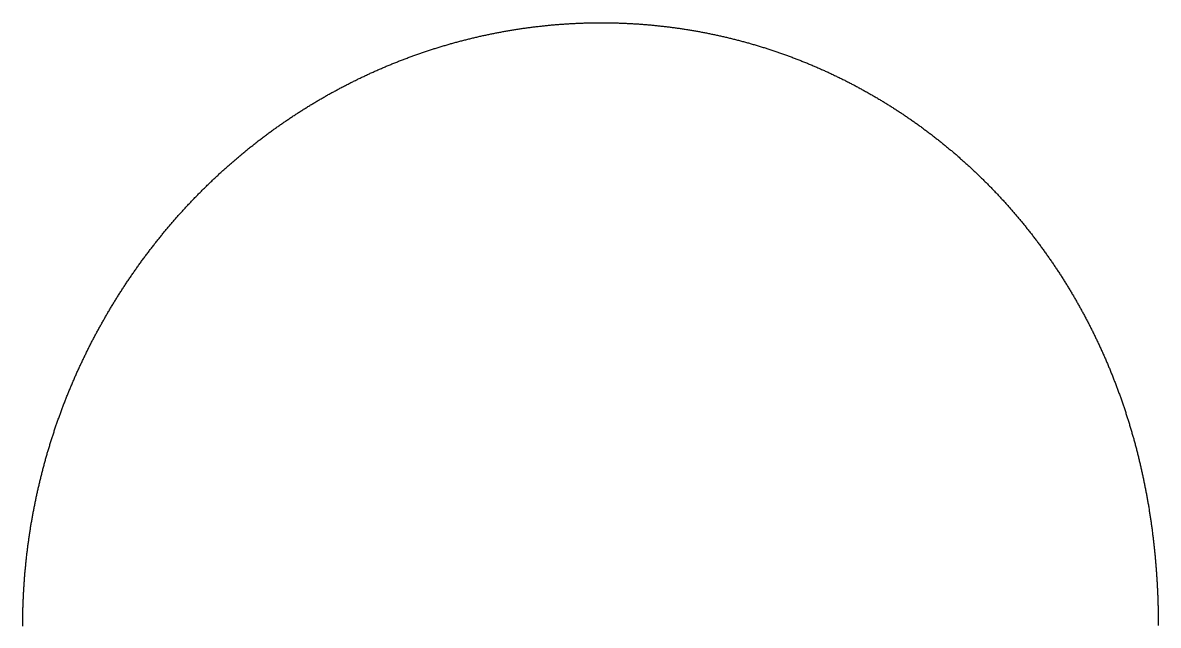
# Model space of a CAD drawing. Header units: metres. Extents: x -295 to 246, y -287 to 288.
# Drawn here: x -295 to 246, y 0 to 288 of the extents above; entities that cross this region are included whole.
import ezdxf

# ---------------------------------------------------------------- set-up
doc = ezdxf.new("R2010")
doc.units = ezdxf.units.M

msp = doc.modelspace()

# ---------------------------------------------------------------- linework, layer by layer
msp.add_lwpolyline([(-295.26, 0.02), (-295.26, 0.51), (-295.26, 1), (-295.26, 1.48), (-295.25, 1.97), (-295.25, 2.46), (-295.24, 2.95), (-295.24, 3.44), (-295.23, 3.93), (-295.23, 4.41), (-295.22, 4.9), (-295.21, 5.39), (-295.2, 5.88), (-295.19, 6.37), (-295.18, 6.85), (-295.17, 7.34), (-295.15, 7.83), (-295.14, 8.32), (-295.13, 8.81), (-295.11, 9.3), (-295.1, 9.78), (-295.08, 10.27), (-295.06, 10.76), (-295.04, 11.25), (-295.03, 11.73), (-295.01, 12.22), (-294.98, 12.71), (-294.96, 13.2), (-294.94, 13.69), (-294.92, 14.17), (-294.89, 14.66), (-294.87, 15.15), (-294.84, 15.64), (-294.82, 16.12), (-294.79, 16.61), (-294.76, 17.1), (-294.73, 17.59), (-294.71, 18.07), (-294.67, 18.56), (-294.64, 19.05), (-294.61, 19.54), (-294.58, 20.02), (-294.55, 20.51), (-294.51, 21), (-294.48, 21.48), (-294.44, 21.97), (-294.4, 22.46), (-294.37, 22.94), (-294.33, 23.43), (-294.29, 23.92), (-294.25, 24.4), (-294.21, 24.89), (-294.17, 25.38), (-294.12, 25.86), (-294.08, 26.35), (-294.04, 26.84), (-293.99, 27.32), (-293.95, 27.81), (-293.9, 28.29), (-293.85, 28.78), (-293.8, 29.27), (-293.76, 29.75), (-293.71, 30.24), (-293.66, 30.72), (-293.6, 31.21), (-293.55, 31.69), (-293.5, 32.18), (-293.45, 32.67), (-293.39, 33.15), (-293.34, 33.64), (-293.28, 34.12), (-293.22, 34.61), (-293.17, 35.09), (-293.11, 35.58), (-293.05, 36.06), (-292.99, 36.54), (-292.93, 37.03), (-292.87, 37.51), (-292.8, 38), (-292.74, 38.48), (-292.68, 38.97), (-292.61, 39.45), (-292.55, 39.93), (-292.48, 40.42), (-292.41, 40.9), (-292.34, 41.38), (-292.28, 41.87), (-292.21, 42.35), (-292.14, 42.83), (-292.06, 43.32), (-291.99, 43.8), (-291.92, 44.28), (-291.85, 44.76), (-291.77, 45.25), (-291.7, 45.73), (-291.62, 46.21), (-291.54, 46.69), (-291.47, 47.18), (-291.39, 47.66), (-291.31, 48.14), (-291.23, 48.62), (-291.15, 49.1), (-291.07, 49.58), (-290.98, 50.07), (-290.9, 50.55), (-290.82, 51.03), (-290.73, 51.51), (-290.65, 51.99), (-290.56, 52.47), (-290.47, 52.95), (-290.38, 53.43), (-290.3, 53.91), (-290.21, 54.39), (-290.12, 54.87), (-290.02, 55.35), (-289.93, 55.83), (-289.84, 56.31), (-289.75, 56.79), (-289.65, 57.27), (-289.56, 57.75), (-289.46, 58.22), (-289.36, 58.7), (-289.27, 59.18), (-289.17, 59.66), (-289.07, 60.14), (-288.97, 60.62), (-288.87, 61.09), (-288.77, 61.57), (-288.67, 62.05), (-288.56, 62.53), (-288.46, 63), (-288.35, 63.48), (-288.25, 63.96), (-288.14, 64.43), (-288.04, 64.91), (-287.93, 65.39), (-287.82, 65.86), (-287.71, 66.34), (-287.6, 66.81), (-287.49, 67.29), (-287.38, 67.76), (-287.26, 68.24), (-287.15, 68.71), (-287.04, 69.19), (-286.92, 69.66), (-286.81, 70.14), (-286.69, 70.61), (-286.57, 71.09), (-286.46, 71.56), (-286.34, 72.03), (-286.22, 72.51), (-286.1, 72.98), (-285.98, 73.45), (-285.85, 73.93), (-285.73, 74.4), (-285.61, 74.87), (-285.48, 75.34), (-285.36, 75.82), (-285.23, 76.29), (-285.11, 76.76), (-284.98, 77.23), (-284.85, 77.7), (-284.72, 78.17), (-284.59, 78.64), (-284.46, 79.11), (-284.33, 79.58), (-284.2, 80.05), (-284.07, 80.52), (-283.93, 80.99), (-283.8, 81.46), (-283.66, 81.93), (-283.53, 82.4), (-283.39, 82.87), (-283.25, 83.34), (-283.12, 83.81), (-282.98, 84.27), (-282.84, 84.74), (-282.7, 85.21), (-282.55, 85.68), (-282.41, 86.14), (-282.27, 86.61), (-282.13, 87.08), (-281.98, 87.54), (-281.84, 88.01), (-281.69, 88.48), (-281.54, 88.94), (-281.4, 89.41), (-281.25, 89.87), (-281.1, 90.34), (-280.95, 90.8), (-280.8, 91.27), (-280.65, 91.73), (-280.5, 92.19), (-280.34, 92.66), (-280.19, 93.12), (-280.04, 93.58), (-279.88, 94.05), (-279.72, 94.51), (-279.57, 94.97), (-279.41, 95.43), (-279.25, 95.9), (-279.09, 96.36), (-278.93, 96.82), (-278.77, 97.28), (-278.61, 97.74), (-278.45, 98.2), (-278.29, 98.66), (-278.12, 99.12), (-277.96, 99.58), (-277.79, 100.04), (-277.63, 100.5), (-277.46, 100.96), (-277.29, 101.42), (-277.13, 101.88), (-276.96, 102.34), (-276.79, 102.79), (-276.62, 103.25), (-276.45, 103.71), (-276.27, 104.17), (-276.1, 104.62), (-275.93, 105.08), (-275.75, 105.53), (-275.58, 105.99), (-275.4, 106.45), (-275.23, 106.9), (-275.05, 107.36), (-274.87, 107.81), (-274.69, 108.27), (-274.51, 108.72), (-274.33, 109.17), (-274.15, 109.63), (-273.97, 110.08), (-273.79, 110.53), (-273.61, 110.99), (-273.42, 111.44), (-273.24, 111.89), (-273.05, 112.34), (-272.87, 112.79), (-272.68, 113.24), (-272.49, 113.69), (-272.3, 114.14), (-272.11, 114.59), (-271.92, 115.04), (-271.73, 115.49), (-271.54, 115.94), (-271.35, 116.39), (-271.16, 116.84), (-270.96, 117.29), (-270.77, 117.74), (-270.57, 118.18), (-270.38, 118.63), (-270.18, 119.08), (-269.98, 119.53), (-269.79, 119.97), (-269.59, 120.42), (-269.39, 120.86), (-269.19, 121.31), (-268.99, 121.75), (-268.79, 122.2), (-268.58, 122.64), (-268.38, 123.09), (-268.18, 123.53), (-267.97, 123.97), (-267.77, 124.42), (-267.56, 124.86), (-267.35, 125.3), (-267.15, 125.74), (-266.94, 126.18), (-266.73, 126.63), (-266.52, 127.07), (-266.31, 127.51), (-266.1, 127.95), (-265.88, 128.39), (-265.67, 128.83), (-265.46, 129.27), (-265.24, 129.7), (-265.03, 130.14), (-264.81, 130.58), (-264.6, 131.02), (-264.38, 131.46), (-264.16, 131.89), (-263.94, 132.33), (-263.72, 132.77), (-263.51, 133.2), (-263.28, 133.64), (-263.06, 134.07), (-262.84, 134.51), (-262.62, 134.94), (-262.4, 135.38), (-262.17, 135.81), (-261.95, 136.24), (-261.72, 136.68), (-261.49, 137.11), (-261.27, 137.54), (-261.04, 137.97), (-260.81, 138.4), (-260.58, 138.84), (-260.35, 139.27), (-260.12, 139.7), (-259.89, 140.13), (-259.66, 140.56), (-259.42, 140.99), (-259.19, 141.41), (-258.96, 141.84), (-258.72, 142.27), (-258.49, 142.7), (-258.25, 143.13), (-258.01, 143.55), (-257.77, 143.98), (-257.54, 144.4), (-257.3, 144.83), (-257.06, 145.26), (-256.82, 145.68), (-256.58, 146.1), (-256.33, 146.53), (-256.09, 146.95), (-255.85, 147.38), (-255.6, 147.8), (-255.36, 148.22), (-255.11, 148.64), (-254.87, 149.06), (-254.62, 149.49), (-254.37, 149.91), (-254.12, 150.33), (-253.88, 150.75), (-253.63, 151.17), (-253.38, 151.59), (-253.12, 152), (-252.87, 152.42), (-252.62, 152.84), (-252.37, 153.26), (-252.11, 153.68), (-251.86, 154.09), (-251.6, 154.51), (-251.35, 154.92), (-251.09, 155.34), (-250.83, 155.76), (-250.58, 156.17), (-250.32, 156.58), (-250.06, 157), (-249.8, 157.41), (-249.54, 157.82), (-249.28, 158.24), (-249.02, 158.65), (-248.75, 159.06), (-248.49, 159.47), (-248.22, 159.88), (-247.96, 160.29), (-247.69, 160.7), (-247.43, 161.11), (-247.16, 161.52), (-246.89, 161.93), (-246.63, 162.34), (-246.36, 162.74), (-246.09, 163.15), (-245.82, 163.56), (-245.55, 163.96), (-245.28, 164.37), (-245, 164.78), (-244.73, 165.18), (-244.46, 165.58), (-244.18, 165.99), (-243.91, 166.39), (-243.63, 166.8), (-243.36, 167.2), (-243.08, 167.6), (-242.8, 168), (-242.52, 168.4), (-242.25, 168.8), (-241.97, 169.2), (-241.69, 169.6), (-241.41, 170), (-241.12, 170.4), (-240.84, 170.8), (-240.56, 171.2), (-240.28, 171.6), (-239.99, 171.99), (-239.71, 172.39), (-239.42, 172.79), (-239.14, 173.18), (-238.85, 173.58), (-238.56, 173.97), (-238.27, 174.37), (-237.98, 174.76), (-237.7, 175.15), (-237.41, 175.55), (-237.11, 175.94), (-236.82, 176.33), (-236.53, 176.72), (-236.24, 177.11), (-235.95, 177.5), (-235.65, 177.89), (-235.36, 178.28), (-235.06, 178.67), (-234.77, 179.06), (-234.47, 179.45), (-234.17, 179.83), (-233.87, 180.22), (-233.58, 180.61), (-233.28, 180.99), (-232.98, 181.38), (-232.68, 181.76), (-232.38, 182.15), (-232.07, 182.53), (-231.77, 182.92), (-231.47, 183.3), (-231.17, 183.68), (-230.86, 184.06), (-230.56, 184.44), (-230.25, 184.82), (-229.94, 185.2), (-229.64, 185.58), (-229.33, 185.96), (-229.02, 186.34), (-228.71, 186.72), (-228.4, 187.1), (-228.09, 187.47), (-227.78, 187.85), (-227.47, 188.23), (-227.16, 188.6), (-226.84, 188.98), (-226.53, 189.35), (-226.22, 189.73), (-225.9, 190.1), (-225.59, 190.47), (-225.27, 190.84), (-224.95, 191.21), (-224.64, 191.59), (-224.32, 191.96), (-224, 192.33), (-223.68, 192.7), (-223.36, 193.06), (-223.04, 193.43), (-222.72, 193.8), (-222.4, 194.17), (-222.08, 194.54), (-221.75, 194.9), (-221.43, 195.27), (-221.1, 195.63), (-220.78, 196), (-220.45, 196.36), (-220.13, 196.72), (-219.8, 197.09), (-219.47, 197.45), (-219.15, 197.81), (-218.82, 198.17), (-218.49, 198.53), (-218.16, 198.89), (-217.83, 199.25), (-217.5, 199.61), (-217.16, 199.97), (-216.83, 200.33), (-216.5, 200.68), (-216.17, 201.04), (-215.83, 201.4), (-215.5, 201.75), (-215.16, 202.11), (-214.83, 202.46), (-214.49, 202.81), (-214.15, 203.17), (-213.81, 203.52), (-213.47, 203.87), (-213.14, 204.22), (-212.8, 204.57), (-212.46, 204.92), (-212.11, 205.27), (-211.77, 205.62), (-211.43, 205.97), (-211.09, 206.32), (-210.74, 206.66), (-210.4, 207.01), (-210.06, 207.36), (-209.71, 207.7), (-209.37, 208.05), (-209.02, 208.39), (-208.67, 208.73), (-208.32, 209.08), (-207.98, 209.42), (-207.63, 209.76), (-207.28, 210.1), (-206.93, 210.44), (-206.58, 210.78), (-206.23, 211.12), (-205.88, 211.46), (-205.52, 211.8), (-205.17, 212.14), (-204.82, 212.47), (-204.46, 212.81), (-204.11, 213.15), (-203.75, 213.48), (-203.4, 213.81), (-203.04, 214.15), (-202.68, 214.48), (-202.33, 214.81), (-201.97, 215.15), (-201.61, 215.48), (-201.25, 215.81), (-200.89, 216.14), (-200.53, 216.47), (-200.17, 216.8), (-199.81, 217.12), (-199.45, 217.45), (-199.08, 217.78), (-198.72, 218.1), (-198.36, 218.43), (-197.99, 218.75), (-197.63, 219.08), (-197.26, 219.4), (-196.9, 219.73), (-196.53, 220.05), (-196.16, 220.37), (-195.79, 220.69), (-195.43, 221.01), (-195.06, 221.33), (-194.69, 221.65), (-194.32, 221.97), (-193.95, 222.29), (-193.58, 222.6), (-193.2, 222.92), (-192.83, 223.24), (-192.46, 223.55), (-192.09, 223.87), (-191.71, 224.18), (-191.34, 224.49), (-190.96, 224.81), (-190.59, 225.12), (-190.21, 225.43), (-189.83, 225.74), (-189.46, 226.05), (-189.08, 226.36), (-188.7, 226.67), (-188.32, 226.98), (-187.94, 227.28), (-187.56, 227.59), (-187.18, 227.9), (-186.8, 228.2), (-186.42, 228.51), (-186.04, 228.81), (-185.65, 229.11), (-185.27, 229.42), (-184.89, 229.72), (-184.5, 230.02), (-184.12, 230.32), (-183.73, 230.62), (-183.35, 230.92), (-182.96, 231.22), (-182.57, 231.52), (-182.19, 231.81), (-181.8, 232.11), (-181.41, 232.41), (-181.02, 232.7), (-180.63, 233), (-180.24, 233.29), (-179.85, 233.58), (-179.46, 233.88), (-179.07, 234.17), (-178.68, 234.46), (-178.29, 234.75), (-177.89, 235.04), (-177.5, 235.33), (-177.11, 235.62), (-176.71, 235.9), (-176.32, 236.19), (-175.92, 236.48), (-175.52, 236.76), (-175.13, 237.05), (-174.73, 237.33), (-174.33, 237.61), (-173.93, 237.9), (-173.54, 238.18), (-173.14, 238.46), (-172.74, 238.74), (-172.34, 239.02), (-171.94, 239.3), (-171.54, 239.58), (-171.13, 239.86), (-170.73, 240.13), (-170.33, 240.41), (-169.93, 240.68), (-169.52, 240.96), (-169.12, 241.23), (-168.71, 241.51), (-168.31, 241.78), (-167.9, 242.05), (-167.5, 242.32), (-167.09, 242.59), (-166.68, 242.86), (-166.28, 243.13), (-165.87, 243.4), (-165.46, 243.67), (-165.05, 243.93), (-164.64, 244.2), (-164.23, 244.46), (-163.82, 244.73), (-163.41, 244.99), (-163, 245.26), (-162.59, 245.52), (-162.18, 245.78), (-161.76, 246.04), (-161.35, 246.3), (-160.94, 246.56), (-160.52, 246.82), (-160.11, 247.08), (-159.69, 247.34), (-159.28, 247.59), (-158.86, 247.85), (-158.45, 248.1), (-158.03, 248.36), (-157.61, 248.61), (-157.19, 248.86), (-156.78, 249.12), (-156.36, 249.37), (-155.94, 249.62), (-155.52, 249.87), (-155.1, 250.12), (-154.68, 250.37), (-154.26, 250.61), (-153.84, 250.86), (-153.41, 251.11), (-152.99, 251.35), (-152.57, 251.6), (-152.15, 251.84), (-151.72, 252.08), (-151.3, 252.32), (-150.87, 252.57), (-150.45, 252.81), (-150.02, 253.05), (-149.6, 253.29), (-149.17, 253.52), (-148.75, 253.76), (-148.32, 254), (-147.89, 254.23), (-147.46, 254.47), (-147.04, 254.7), (-146.61, 254.94), (-146.18, 255.17), (-145.75, 255.4), (-145.32, 255.64), (-144.89, 255.87), (-144.46, 256.1), (-144.03, 256.33), (-143.6, 256.55), (-143.16, 256.78), (-142.73, 257.01), (-142.3, 257.23), (-141.87, 257.46), (-141.43, 257.68), (-141, 257.91), (-140.56, 258.13), (-140.13, 258.35), (-139.69, 258.58), (-139.26, 258.8), (-138.82, 259.02), (-138.39, 259.23), (-137.95, 259.45), (-137.51, 259.67), (-137.07, 259.89), (-136.64, 260.1), (-136.2, 260.32), (-135.76, 260.53), (-135.32, 260.75), (-134.88, 260.96), (-134.44, 261.17), (-134, 261.38), (-133.56, 261.59), (-133.12, 261.8), (-132.68, 262.01), (-132.24, 262.22), (-131.79, 262.43), (-131.35, 262.63), (-130.91, 262.84), (-130.47, 263.04), (-130.02, 263.25), (-129.58, 263.45), (-129.13, 263.65), (-128.69, 263.85), (-128.24, 264.05), (-127.8, 264.25), (-127.35, 264.45), (-126.91, 264.65), (-126.46, 264.85), (-126.01, 265.05), (-125.57, 265.24), (-125.12, 265.44), (-124.67, 265.63), (-124.22, 265.82), (-123.77, 266.02), (-123.32, 266.21), (-122.88, 266.4), (-122.43, 266.59), (-121.98, 266.78), (-121.53, 266.97), (-121.07, 267.16), (-120.62, 267.34), (-120.17, 267.53), (-119.72, 267.71), (-119.27, 267.9), (-118.82, 268.08), (-118.36, 268.27), (-117.91, 268.45), (-117.46, 268.63), (-117, 268.81), (-116.55, 268.99), (-116.1, 269.17), (-115.64, 269.34), (-115.19, 269.52), (-114.73, 269.7), (-114.27, 269.87), (-113.82, 270.05), (-113.36, 270.22), (-112.91, 270.4), (-112.45, 270.57), (-111.99, 270.74), (-111.53, 270.91), (-111.08, 271.08), (-110.62, 271.25), (-110.16, 271.42), (-109.7, 271.58), (-109.24, 271.75), (-108.78, 271.91), (-108.32, 272.08), (-107.86, 272.24), (-107.4, 272.41), (-106.94, 272.57), (-106.48, 272.73), (-106.02, 272.89), (-105.56, 273.05), (-105.1, 273.21), (-104.64, 273.37), (-104.17, 273.52), (-103.71, 273.68), (-103.25, 273.83), (-102.78, 273.99), (-102.32, 274.14), (-101.86, 274.3), (-101.39, 274.45), (-100.93, 274.6), (-100.46, 274.75), (-100, 274.9), (-99.53, 275.05), (-99.07, 275.2), (-98.6, 275.34), (-98.14, 275.49), (-97.67, 275.63), (-97.21, 275.78), (-96.74, 275.92), (-96.27, 276.06), (-95.8, 276.21), (-95.34, 276.35), (-94.87, 276.49), (-94.4, 276.63), (-93.93, 276.76), (-93.46, 276.9), (-93, 277.04), (-92.53, 277.17), (-92.06, 277.31), (-91.59, 277.44), (-91.12, 277.58), (-90.65, 277.71), (-90.18, 277.84), (-89.71, 277.97), (-89.24, 278.1), (-88.77, 278.23), (-88.3, 278.36), (-87.82, 278.49), (-87.35, 278.61), (-86.88, 278.74), (-86.41, 278.86), (-85.94, 278.99), (-85.46, 279.11), (-84.99, 279.23), (-84.52, 279.35), (-84.04, 279.47), (-83.57, 279.59), (-83.1, 279.71), (-82.62, 279.83), (-82.15, 279.95), (-81.68, 280.06), (-81.2, 280.18), (-80.73, 280.29), (-80.25, 280.4), (-79.78, 280.52), (-79.3, 280.63), (-78.83, 280.74), (-78.35, 280.85), (-77.87, 280.96), (-77.4, 281.07), (-76.92, 281.17), (-76.45, 281.28), (-75.97, 281.39), (-75.49, 281.49), (-75.01, 281.59), (-74.54, 281.7), (-74.06, 281.8), (-73.58, 281.9), (-73.1, 282), (-72.63, 282.1), (-72.15, 282.2), (-71.67, 282.29), (-71.19, 282.39), (-70.71, 282.49), (-70.23, 282.58), (-69.75, 282.68), (-69.27, 282.77), (-68.8, 282.86), (-68.32, 282.95), (-67.84, 283.04), (-67.36, 283.13), (-66.88, 283.22), (-66.4, 283.31), (-65.92, 283.4), (-65.43, 283.48), (-64.95, 283.57), (-64.47, 283.65), (-63.99, 283.74), (-63.51, 283.82), (-63.03, 283.9), (-62.55, 283.98), (-62.07, 284.06), (-61.58, 284.14), (-61.1, 284.22), (-60.62, 284.29), (-60.14, 284.37), (-59.66, 284.45), (-59.17, 284.52), (-58.69, 284.59), (-58.21, 284.67), (-57.72, 284.74), (-57.24, 284.81), (-56.76, 284.88), (-56.28, 284.95), (-55.79, 285.02), (-55.31, 285.08), (-54.82, 285.15), (-54.34, 285.22), (-53.86, 285.28), (-53.37, 285.34), (-52.89, 285.41), (-52.4, 285.47), (-51.92, 285.53), (-51.44, 285.59), (-50.95, 285.65), (-50.47, 285.71), (-49.98, 285.77), (-49.5, 285.82), (-49.01, 285.88), (-48.53, 285.93), (-48.04, 285.99), (-47.56, 286.04), (-47.07, 286.09), (-46.58, 286.14), (-46.1, 286.19), (-45.61, 286.24), (-45.13, 286.29), (-44.64, 286.34), (-44.15, 286.38), (-43.67, 286.43), (-43.18, 286.47), (-42.7, 286.52), (-42.21, 286.56), (-41.72, 286.6), (-41.24, 286.64), (-40.75, 286.68), (-40.26, 286.72), (-39.78, 286.76), (-39.29, 286.8), (-38.8, 286.84), (-38.32, 286.87), (-37.83, 286.91), (-37.34, 286.94), (-36.86, 286.97), (-36.37, 287.01), (-35.88, 287.04), (-35.39, 287.07), (-34.91, 287.1), (-34.42, 287.13), (-33.93, 287.15), (-33.44, 287.18), (-32.96, 287.21), (-32.47, 287.23), (-31.98, 287.25), (-31.49, 287.28), (-31.01, 287.3), (-30.52, 287.32), (-30.03, 287.34), (-29.54, 287.36), (-29.05, 287.38), (-28.57, 287.4), (-28.08, 287.41), (-27.59, 287.43), (-27.1, 287.44), (-26.61, 287.46), (-26.13, 287.47), (-25.64, 287.48), (-25.15, 287.49), (-24.66, 287.5), (-24.17, 287.51), (-23.69, 287.52), (-23.2, 287.53), (-22.71, 287.53), (-22.22, 287.54), (-21.73, 287.54), (-21.24, 287.55), (-20.76, 287.55), (-20.27, 287.55), (-19.78, 287.55), (-19.29, 287.55), (-18.8, 287.55), (-18.32, 287.55), (-17.83, 287.55), (-17.34, 287.54), (-16.85, 287.54), (-16.36, 287.54), (-15.87, 287.53), (-15.39, 287.52), (-14.9, 287.51), (-14.41, 287.5), (-13.92, 287.49), (-13.43, 287.48), (-12.95, 287.47), (-12.46, 287.46), (-11.97, 287.45), (-11.48, 287.43), (-10.99, 287.42), (-10.5, 287.4), (-10.02, 287.38), (-9.53, 287.36), (-9.04, 287.35), (-8.55, 287.33), (-8.07, 287.3), (-7.58, 287.28), (-7.09, 287.26), (-6.6, 287.24), (-6.11, 287.21), (-5.63, 287.19), (-5.14, 287.16), (-4.65, 287.13), (-4.16, 287.1), (-3.68, 287.07), (-3.19, 287.04), (-2.7, 287.01), (-2.22, 286.98), (-1.73, 286.95), (-1.24, 286.91), (-0.75, 286.88), (-0.27, 286.84), (0.22, 286.81), (0.71, 286.77), (1.19, 286.73), (1.68, 286.69), (2.17, 286.65), (2.65, 286.61), (3.14, 286.57), (3.63, 286.53), (4.11, 286.48), (4.6, 286.44), (5.08, 286.39), (5.57, 286.34), (6.06, 286.3), (6.54, 286.25), (7.03, 286.2), (7.51, 286.15), (8, 286.1), (8.48, 286.05), (8.97, 285.99), (9.45, 285.94), (9.94, 285.88), (10.42, 285.83), (10.91, 285.77), (11.39, 285.71), (11.88, 285.66), (12.36, 285.6), (12.85, 285.54), (13.33, 285.47), (13.82, 285.41), (14.3, 285.35), (14.79, 285.29), (15.27, 285.22), (15.75, 285.16), (16.24, 285.09), (16.72, 285.02), (17.2, 284.95), (17.69, 284.88), (18.17, 284.81), (18.65, 284.74), (19.14, 284.67), (19.62, 284.6), (20.1, 284.52), (20.58, 284.45), (21.07, 284.37), (21.55, 284.29), (22.03, 284.22), (22.51, 284.14), (22.99, 284.06), (23.48, 283.98), (23.96, 283.9), (24.44, 283.81), (24.92, 283.73), (25.4, 283.65), (25.88, 283.56), (26.36, 283.48), (26.84, 283.39), (27.32, 283.3), (27.8, 283.21), (28.28, 283.12), (28.76, 283.03), (29.24, 282.94), (29.72, 282.85), (30.2, 282.76), (30.68, 282.66), (31.16, 282.57), (31.64, 282.47), (32.12, 282.38), (32.59, 282.28), (33.07, 282.18), (33.55, 282.08), (34.03, 281.98), (34.51, 281.88), (34.98, 281.78), (35.46, 281.67), (35.94, 281.57), (36.41, 281.47), (36.89, 281.36), (37.37, 281.25), (37.84, 281.15), (38.32, 281.04), (38.8, 280.93), (39.27, 280.82), (39.75, 280.71), (40.22, 280.6), (40.7, 280.48), (41.17, 280.37), (41.65, 280.25), (42.12, 280.14), (42.6, 280.02), (43.07, 279.91), (43.54, 279.79), (44.02, 279.67), (44.49, 279.55), (44.96, 279.43), (45.44, 279.31), (45.91, 279.18), (46.38, 279.06), (46.85, 278.93), (47.32, 278.81), (47.8, 278.68), (48.27, 278.56), (48.74, 278.43), (49.21, 278.3), (49.68, 278.17), (50.15, 278.04), (50.62, 277.91), (51.09, 277.77), (51.56, 277.64), (52.03, 277.51), (52.5, 277.37), (52.97, 277.23), (53.44, 277.1), (53.9, 276.96), (54.37, 276.82), (54.84, 276.68), (55.31, 276.54), (55.78, 276.4), (56.24, 276.26), (56.71, 276.11), (57.18, 275.97), (57.64, 275.82), (58.11, 275.68), (58.57, 275.53), (59.04, 275.38), (59.5, 275.23), (59.97, 275.09), (60.43, 274.94), (60.9, 274.78), (61.36, 274.63), (61.83, 274.48), (62.29, 274.33), (62.75, 274.17), (63.21, 274.02), (63.68, 273.86), (64.14, 273.7), (64.6, 273.54), (65.06, 273.38), (65.52, 273.22), (65.99, 273.06), (66.45, 272.9), (66.91, 272.74), (67.37, 272.58), (67.83, 272.41), (68.29, 272.25), (68.75, 272.08), (69.2, 271.91), (69.66, 271.75), (70.12, 271.58), (70.58, 271.41), (71.04, 271.24), (71.49, 271.07), (71.95, 270.9), (72.41, 270.72), (72.86, 270.55), (73.32, 270.37), (73.77, 270.2), (74.23, 270.02), (74.69, 269.84), (75.14, 269.67), (75.59, 269.49), (76.05, 269.31), (76.5, 269.13), (76.95, 268.95), (77.41, 268.76), (77.86, 268.58), (78.31, 268.4), (78.76, 268.21), (79.22, 268.03), (79.67, 267.84), (80.12, 267.65), (80.57, 267.46), (81.02, 267.27), (81.47, 267.08), (81.92, 266.89), (82.37, 266.7), (82.81, 266.51), (83.26, 266.31), (83.71, 266.12), (84.16, 265.92), (84.61, 265.73), (85.05, 265.53), (85.5, 265.33), (85.94, 265.14), (86.39, 264.94), (86.84, 264.74), (87.28, 264.53), (87.72, 264.33), (88.17, 264.13), (88.61, 263.93), (89.06, 263.72), (89.5, 263.52), (89.94, 263.31), (90.38, 263.1), (90.83, 262.9), (91.27, 262.69), (91.71, 262.48), (92.15, 262.27), (92.59, 262.06), (93.03, 261.84), (93.47, 261.63), (93.91, 261.42), (94.35, 261.2), (94.78, 260.99), (95.22, 260.77), (95.66, 260.55), (96.1, 260.34), (96.53, 260.12), (96.97, 259.9), (97.4, 259.68), (97.84, 259.46), (98.28, 259.24), (98.71, 259.01), (99.14, 258.79), (99.58, 258.57), (100.01, 258.34), (100.44, 258.11), (100.88, 257.89), (101.31, 257.66), (101.74, 257.43), (102.17, 257.2), (102.6, 256.97), (103.03, 256.74), (103.46, 256.51), (103.89, 256.28), (104.32, 256.04), (104.75, 255.81), (105.18, 255.57), (105.6, 255.34), (106.03, 255.1), (106.46, 254.86), (106.88, 254.63), (107.31, 254.39), (107.73, 254.15), (108.16, 253.91), (108.58, 253.67), (109.01, 253.42), (109.43, 253.18), (109.85, 252.94), (110.28, 252.69), (110.7, 252.45), (111.12, 252.2), (111.54, 251.95), (111.96, 251.71), (112.38, 251.46), (112.8, 251.21), (113.22, 250.96), (113.64, 250.71), (114.06, 250.46), (114.48, 250.2), (114.89, 249.95), (115.31, 249.7), (115.73, 249.44), (116.14, 249.18), (116.56, 248.93), (116.97, 248.67), (117.39, 248.41), (117.8, 248.15), (118.22, 247.89), (118.63, 247.63), (119.04, 247.37), (119.45, 247.11), (119.86, 246.85), (120.28, 246.58), (120.69, 246.32), (121.1, 246.06), (121.51, 245.79), (121.91, 245.52), (122.32, 245.26), (122.73, 244.99), (123.14, 244.72), (123.55, 244.45), (123.95, 244.18), (124.36, 243.91), (124.76, 243.64), (125.17, 243.36), (125.57, 243.09), (125.98, 242.82), (126.38, 242.54), (126.78, 242.27), (127.19, 241.99), (127.59, 241.71), (127.99, 241.43), (128.39, 241.16), (128.79, 240.88), (129.19, 240.6), (129.59, 240.31), (129.99, 240.03), (130.39, 239.75), (130.79, 239.47), (131.18, 239.18), (131.58, 238.9), (131.97, 238.61), (132.37, 238.33), (132.77, 238.04), (133.16, 237.75), (133.55, 237.46), (133.95, 237.17), (134.34, 236.88), (134.73, 236.59), (135.12, 236.3), (135.52, 236.01), (135.91, 235.72), (136.3, 235.42), (136.69, 235.13), (137.08, 234.84), (137.46, 234.54), (137.85, 234.24), (138.24, 233.95), (138.63, 233.65), (139.01, 233.35), (139.4, 233.05), (139.78, 232.75), (140.17, 232.45), (140.55, 232.15), (140.94, 231.85), (141.32, 231.54), (141.7, 231.24), (142.08, 230.93), (142.46, 230.63), (142.84, 230.32), (143.22, 230.02), (143.6, 229.71), (143.98, 229.4), (144.36, 229.09), (144.74, 228.78), (145.12, 228.47), (145.49, 228.16), (145.87, 227.85), (146.24, 227.54), (146.62, 227.23), (146.99, 226.91), (147.37, 226.6), (147.74, 226.28), (148.11, 225.97), (148.48, 225.65), (148.85, 225.33), (149.23, 225.02), (149.6, 224.7), (149.96, 224.38), (150.33, 224.06), (150.7, 223.74), (151.07, 223.42), (151.44, 223.1), (151.8, 222.77), (152.17, 222.45), (152.53, 222.13), (152.9, 221.8), (153.26, 221.48), (153.63, 221.15), (153.99, 220.82), (154.35, 220.5), (154.71, 220.17), (155.07, 219.84), (155.44, 219.51), (155.79, 219.18), (156.15, 218.85), (156.51, 218.52), (156.87, 218.19), (157.23, 217.85), (157.58, 217.52), (157.94, 217.19), (158.3, 216.85), (158.65, 216.52), (159.01, 216.18), (159.36, 215.84), (159.71, 215.51), (160.06, 215.17), (160.42, 214.83), (160.77, 214.49), (161.12, 214.15), (161.47, 213.81), (161.82, 213.47), (162.17, 213.13), (162.51, 212.78), (162.86, 212.44), (163.21, 212.1), (163.55, 211.75), (163.9, 211.41), (164.24, 211.06), (164.59, 210.72), (164.93, 210.37), (165.27, 210.02), (165.62, 209.67), (165.96, 209.32), (166.3, 208.97), (166.64, 208.62), (166.98, 208.27), (167.32, 207.92), (167.66, 207.57), (167.99, 207.22), (168.33, 206.86), (168.67, 206.51), (169, 206.16), (169.34, 205.8), (169.67, 205.45), (170.01, 205.09), (170.34, 204.73), (170.67, 204.37), (171, 204.02), (171.33, 203.66), (171.67, 203.3), (172, 202.94), (172.32, 202.58), (172.65, 202.22), (172.98, 201.85), (173.31, 201.49), (173.63, 201.13), (173.96, 200.77), (174.29, 200.4), (174.61, 200.04), (174.93, 199.67), (175.26, 199.3), (175.58, 198.94), (175.9, 198.57), (176.22, 198.2), (176.54, 197.83), (176.86, 197.47), (177.18, 197.1), (177.5, 196.73), (177.82, 196.36), (178.13, 195.98), (178.45, 195.61), (178.77, 195.24), (179.08, 194.87), (179.4, 194.49), (179.71, 194.12), (180.02, 193.74), (180.33, 193.37), (180.65, 192.99), (180.96, 192.62), (181.27, 192.24), (181.58, 191.86), (181.89, 191.48), (182.19, 191.1), (182.5, 190.73), (182.81, 190.35), (183.11, 189.96), (183.42, 189.58), (183.72, 189.2), (184.03, 188.82), (184.33, 188.44), (184.63, 188.05), (184.93, 187.67), (185.24, 187.29), (185.54, 186.9), (185.84, 186.52), (186.14, 186.13), (186.43, 185.74), (186.73, 185.36), (187.03, 184.97), (187.32, 184.58), (187.62, 184.19), (187.91, 183.8), (188.21, 183.41), (188.5, 183.02), (188.79, 182.63), (189.09, 182.24), (189.38, 181.85), (189.67, 181.46), (189.96, 181.06), (190.25, 180.67), (190.54, 180.28), (190.82, 179.88), (191.11, 179.49), (191.4, 179.09), (191.68, 178.7), (191.97, 178.3), (192.25, 177.9), (192.53, 177.5), (192.82, 177.11), (193.1, 176.71), (193.38, 176.31), (193.66, 175.91), (193.94, 175.51), (194.22, 175.11), (194.5, 174.71), (194.78, 174.31), (195.05, 173.9), (195.33, 173.5), (195.6, 173.1), (195.88, 172.69), (196.15, 172.29), (196.43, 171.89), (196.7, 171.48), (196.97, 171.07), (197.24, 170.67), (197.51, 170.26), (197.78, 169.85), (198.05, 169.45), (198.32, 169.04), (198.59, 168.63), (198.85, 168.22), (199.12, 167.81), (199.38, 167.4), (199.65, 166.99), (199.91, 166.58), (200.18, 166.17), (200.44, 165.76), (200.7, 165.35), (200.96, 164.93), (201.22, 164.52), (201.48, 164.11), (201.74, 163.69), (202, 163.28), (202.25, 162.86), (202.51, 162.45), (202.77, 162.03), (203.02, 161.61), (203.27, 161.2), (203.53, 160.78), (203.78, 160.36), (204.03, 159.94), (204.28, 159.53), (204.53, 159.11), (204.78, 158.69), (205.03, 158.27), (205.28, 157.85), (205.53, 157.43), (205.77, 157), (206.02, 156.58), (206.27, 156.16), (206.51, 155.74), (206.75, 155.31), (207, 154.89), (207.24, 154.47), (207.48, 154.04), (207.72, 153.62), (207.96, 153.19), (208.2, 152.77), (208.44, 152.34), (208.68, 151.91), (208.91, 151.49), (209.15, 151.06), (209.39, 150.63), (209.62, 150.2), (209.85, 149.78), (210.09, 149.35), (210.32, 148.92), (210.55, 148.49), (210.78, 148.06), (211.01, 147.63), (211.24, 147.2), (211.47, 146.76), (211.7, 146.33), (211.93, 145.9), (212.15, 145.47), (212.38, 145.03), (212.6, 144.6), (212.83, 144.17), (213.05, 143.73), (213.27, 143.3), (213.49, 142.86), (213.71, 142.43), (213.94, 141.99), (214.15, 141.56), (214.37, 141.12), (214.59, 140.68), (214.81, 140.25), (215.03, 139.81), (215.24, 139.37), (215.46, 138.93), (215.67, 138.49), (215.88, 138.05), (216.1, 137.61), (216.31, 137.17), (216.52, 136.73), (216.73, 136.29), (216.94, 135.85), (217.15, 135.41), (217.36, 134.97), (217.56, 134.53), (217.77, 134.09), (217.98, 133.64), (218.18, 133.2), (218.38, 132.76), (218.59, 132.31), (218.79, 131.87), (218.99, 131.42), (219.19, 130.98), (219.39, 130.53), (219.59, 130.09), (219.79, 129.64), (219.99, 129.2), (220.19, 128.75), (220.38, 128.3), (220.58, 127.85), (220.78, 127.41), (220.97, 126.96), (221.16, 126.51), (221.36, 126.06), (221.55, 125.61), (221.74, 125.16), (221.93, 124.71), (222.12, 124.26), (222.31, 123.81), (222.5, 123.36), (222.68, 122.91), (222.87, 122.46), (223.06, 122.01), (223.24, 121.56), (223.42, 121.11), (223.61, 120.65), (223.79, 120.2), (223.97, 119.75), (224.15, 119.29), (224.33, 118.84), (224.51, 118.39), (224.69, 117.93), (224.87, 117.48), (225.05, 117.02), (225.22, 116.57), (225.4, 116.11), (225.57, 115.66), (225.75, 115.2), (225.92, 114.74), (226.1, 114.29), (226.27, 113.83), (226.44, 113.37), (226.61, 112.92), (226.78, 112.46), (226.95, 112), (227.11, 111.54), (227.28, 111.08), (227.45, 110.62), (227.61, 110.16), (227.78, 109.7), (227.94, 109.24), (228.11, 108.78), (228.27, 108.32), (228.43, 107.86), (228.59, 107.4), (228.75, 106.94), (228.91, 106.48), (229.07, 106.02), (229.23, 105.56), (229.39, 105.09), (229.54, 104.63), (229.7, 104.17), (229.85, 103.71), (230.01, 103.24), (230.16, 102.78), (230.31, 102.32), (230.47, 101.85), (230.62, 101.39), (230.77, 100.92), (230.92, 100.46), (231.06, 99.99), (231.21, 99.53), (231.36, 99.06), (231.51, 98.6), (231.65, 98.13), (231.8, 97.66), (231.94, 97.2), (232.08, 96.73), (232.23, 96.26), (232.37, 95.8), (232.51, 95.33), (232.65, 94.86), (232.79, 94.39), (232.93, 93.93), (233.07, 93.46), (233.2, 92.99), (233.34, 92.52), (233.48, 92.05), (233.61, 91.58), (233.75, 91.11), (233.88, 90.64), (234.01, 90.17), (234.14, 89.7), (234.28, 89.23), (234.41, 88.76), (234.54, 88.29), (234.66, 87.82), (234.79, 87.35), (234.92, 86.88), (235.05, 86.41), (235.17, 85.93), (235.3, 85.46), (235.42, 84.99), (235.55, 84.52), (235.67, 84.05), (235.79, 83.57), (235.91, 83.1), (236.03, 82.63), (236.15, 82.15), (236.27, 81.68), (236.39, 81.21), (236.51, 80.73), (236.62, 80.26), (236.74, 79.78), (236.85, 79.31), (236.97, 78.84), (237.08, 78.36), (237.2, 77.89), (237.31, 77.41), (237.42, 76.93), (237.53, 76.46), (237.64, 75.98), (237.75, 75.51), (237.86, 75.03), (237.97, 74.56), (238.07, 74.08), (238.18, 73.6), (238.28, 73.13), (238.39, 72.65), (238.49, 72.17), (238.6, 71.69), (238.7, 71.22), (238.8, 70.74), (238.9, 70.26), (239, 69.78), (239.1, 69.31), (239.2, 68.83), (239.3, 68.35), (239.4, 67.87), (239.49, 67.39), (239.59, 66.91), (239.68, 66.44), (239.78, 65.96), (239.87, 65.48), (239.96, 65), (240.06, 64.52), (240.15, 64.04), (240.24, 63.56), (240.33, 63.08), (240.42, 62.6), (240.5, 62.12), (240.59, 61.64), (240.68, 61.16), (240.77, 60.68), (240.85, 60.2), (240.94, 59.72), (241.02, 59.23), (241.1, 58.75), (241.19, 58.27), (241.27, 57.79), (241.35, 57.31), (241.43, 56.83), (241.51, 56.35), (241.59, 55.86), (241.67, 55.38), (241.74, 54.9), (241.82, 54.42), (241.9, 53.94), (241.97, 53.45), (242.05, 52.97), (242.12, 52.49), (242.19, 52.01), (242.27, 51.52), (242.34, 51.04), (242.41, 50.56), (242.48, 50.07), (242.55, 49.59), (242.62, 49.11), (242.69, 48.62), (242.75, 48.14), (242.82, 47.66), (242.89, 47.17), (242.95, 46.69), (243.02, 46.21), (243.08, 45.72), (243.14, 45.24), (243.2, 44.75), (243.27, 44.27), (243.33, 43.78), (243.39, 43.3), (243.45, 42.81), (243.51, 42.33), (243.56, 41.85), (243.62, 41.36), (243.68, 40.88), (243.73, 40.39), (243.79, 39.91), (243.84, 39.42), (243.9, 38.94), (243.95, 38.45), (244, 37.96), (244.06, 37.48), (244.11, 36.99), (244.16, 36.51), (244.21, 36.02), (244.26, 35.54), (244.31, 35.05), (244.35, 34.56), (244.4, 34.08), (244.45, 33.59), (244.49, 33.11), (244.54, 32.62), (244.58, 32.13), (244.63, 31.65), (244.67, 31.16), (244.71, 30.68), (244.75, 30.19), (244.79, 29.7), (244.83, 29.22), (244.87, 28.73), (244.91, 28.24), (244.95, 27.76), (244.99, 27.27), (245.02, 26.78), (245.06, 26.29), (245.1, 25.81), (245.13, 25.32), (245.16, 24.83), (245.2, 24.35), (245.23, 23.86), (245.26, 23.37), (245.29, 22.89), (245.32, 22.4), (245.35, 21.91), (245.38, 21.42), (245.41, 20.94), (245.44, 20.45), (245.47, 19.96), (245.49, 19.47), (245.52, 18.99), (245.55, 18.5), (245.57, 18.01), (245.59, 17.52), (245.62, 17.04), (245.64, 16.55), (245.66, 16.06), (245.68, 15.57), (245.7, 15.08), (245.72, 14.6), (245.74, 14.11), (245.76, 13.62), (245.78, 13.13), (245.8, 12.64), (245.81, 12.16), (245.83, 11.67), (245.85, 11.18), (245.86, 10.69), (245.87, 10.2), (245.89, 9.72), (245.9, 9.23), (245.91, 8.74), (245.92, 8.25), (245.93, 7.76), (245.94, 7.28), (245.95, 6.79), (245.96, 6.3), (245.97, 5.81), (245.98, 5.32), (245.99, 4.84), (245.99, 4.35), (246, 3.86), (246, 3.37), (246, 2.88), (246.01, 2.39), (246.01, 1.91), (246.01, 1.42), (246.01, 0.93), (246.01, 0.44)])

doc.saveas('drawing.dxf')
